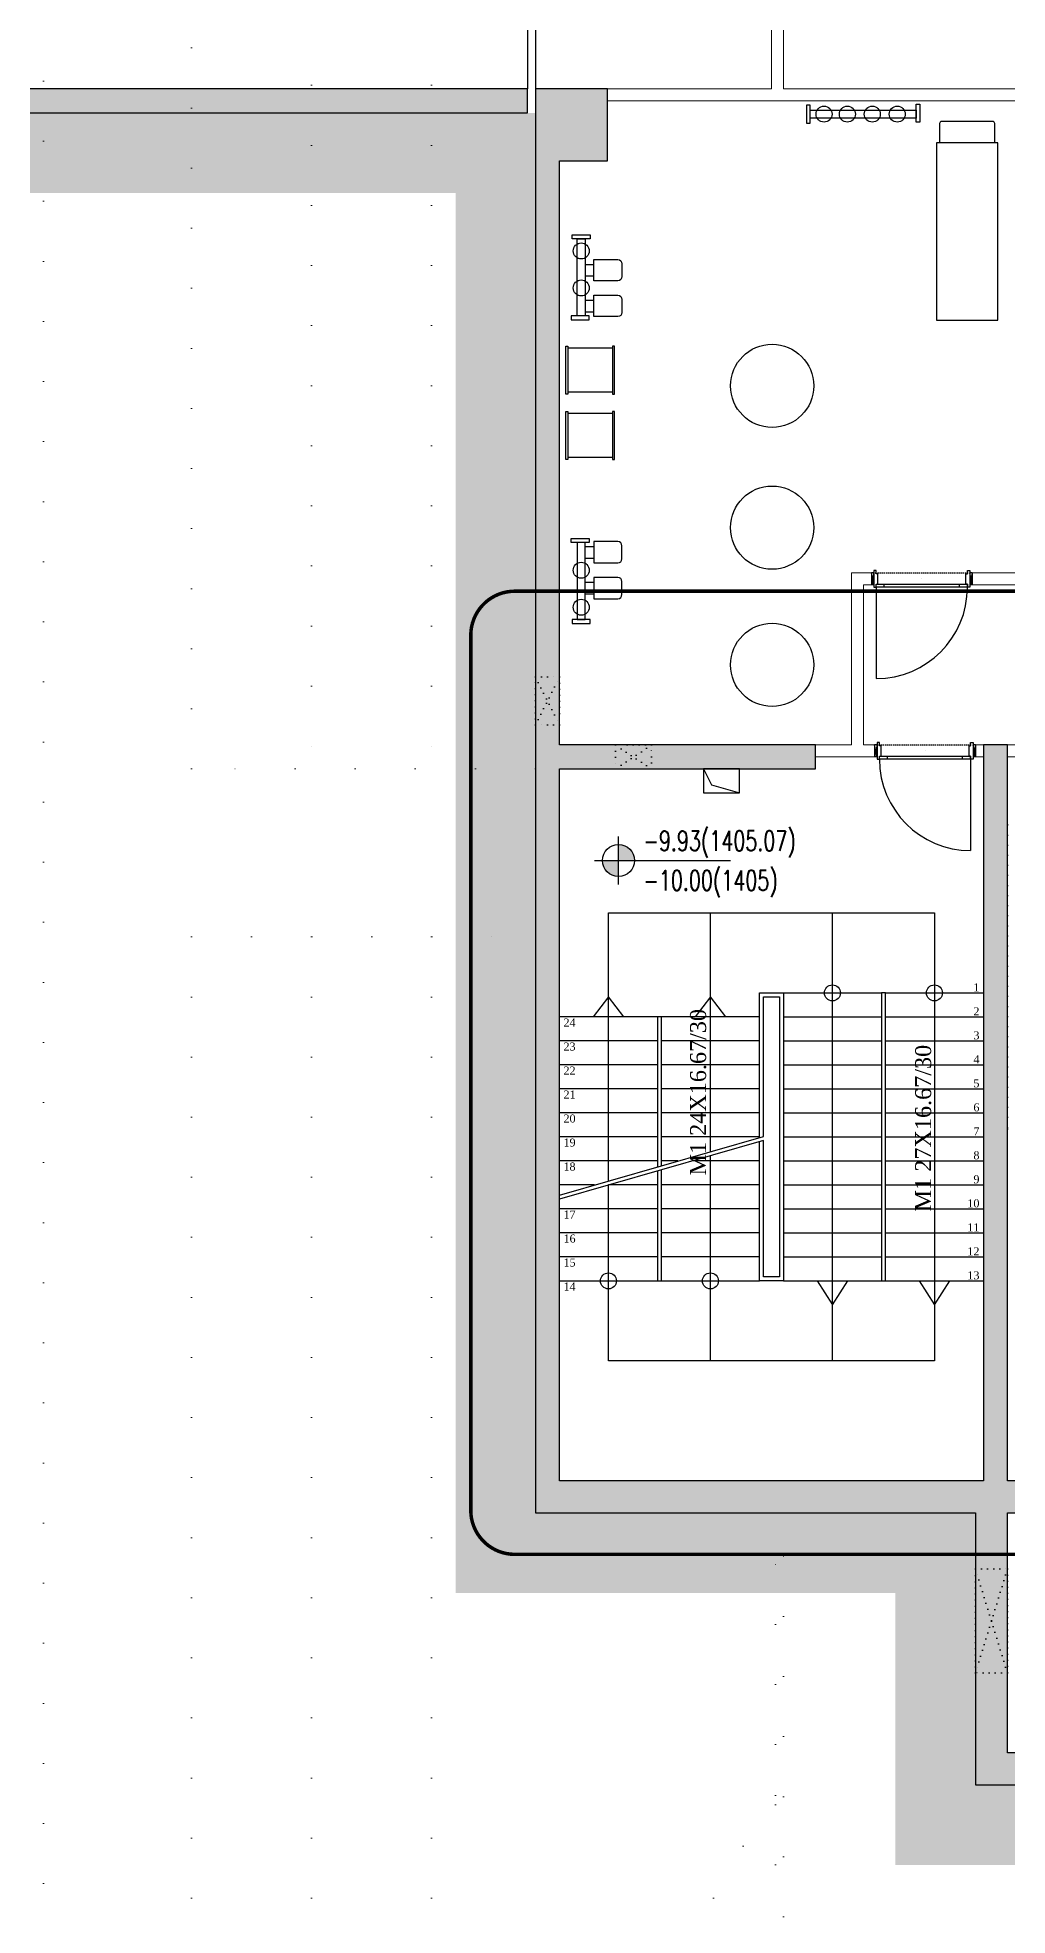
# Model space of a CAD drawing. Extents: x -5598 to 26293, y -3808 to 13850.
# Drawn here: x -622 to 590, y -503 to 1844 of the extents above; entities that cross this region are included whole.
import ezdxf
from ezdxf.enums import TextEntityAlignment as Align

# ---------------------------------------------------------------- set-up
doc = ezdxf.new("R2010")
doc.units = 0
doc.header["$LTSCALE"] = 100
doc.header["$MEASUREMENT"] = 0
doc.linetypes.add('DOT', pattern=[0.25, 0, -0.25])
doc.linetypes.add('HIDDEN', pattern=[0.375, 0.25, -0.125])
for name, color, linetype in [('GOR', 7, 'Continuous'), ('IZ', 7, 'Continuous'), ('KA-PEN-5 @ 1', 5, 'Continuous'), ('KOLON', 7, 'Continuous'), ('KOR KASA', 1, 'Continuous'), ('KOT', 7, 'Continuous'), ('MEKANIK', 7, 'Continuous'), ('MERD', 7, 'Continuous'), ('OLCU DIS', 7, 'Continuous'), ('SOLID', 7, 'Continuous'), ('TARAMA', 7, 'Continuous'), ('YAZI', 7, 'Continuous')]:
    doc.layers.add(name, color=color, linetype=linetype)
for name, color, linetype, lineweight in [('Y-DETAIL NUMBER', 140, 'Continuous', 18), ('Y-DUVAR GAZBETON', 161, 'Continuous', 20), ('YOLLAR', 7, 'Continuous', 15)]:
    doc.layers.add(name, color=color, linetype=linetype, lineweight=lineweight)
doc.styles.add('OLC-50', font='romans.shx', dxfattribs={"width": 0.5, "height": 0.15})
doc.styles.add('olcu', font='romans.shx', dxfattribs={"width": 0.5})
doc.styles.add('YAZI', font='times.ttf')
doc.dimstyles.new('1-200', dxfattribs={"dimtxt": 40, "dimasz": 2, "dimexe": 0, "dimexo": 0, "dimgap": 10, "dimtad": 1, "dimdec": 4, "dimrnd": 0.1, "dimzin": 9, "dimdsep": 46, "dimtxsty": 'olcu', "dimblk1": 'SOL', "dimblk2": 'SAG', "dimsah": 1, "dimcen": 0, "dimse1": 1, "dimse2": 1, "dimclre": 13, "dimadec": 0, "dimazin": 0, "dimtfac": 1, "dimtdec": 4, "dimtix": 1, "dimtmove": 2, "dimatfit": 2, "dimldrblk": 'SOL', "dimfxl": 0, "dimtolj": 1, "dimarcsym": 0})

# ---------------------------------------------------------------- blocks, each defined once
blk = doc.blocks.new('*U550')
at = {"color": 56, "linetype": 'ByBlock', "ltscale": 3}
for p, q in [((-6160, -10160), (-6160, -11390)), ((-6010, -10160), (-6010, -11390)), ((-6160, -11600), (-6160, -13872)), ((-6010, -11600), (-6010, -14039.2))]:
    blk.add_line(p, q, dxfattribs=at)
at = {"color": 0, "linetype": 'ByBlock', "ltscale": 3}
for p, q in [((-6310, -11390), (-6310, -10290)), ((-5880.1, -11390), (-6310, -11390)), ((-6310, -11600), (-5880.1, -11600)), ((-6310, -11600), (-6310, -13759.4)), ((-5580, -12910), (-5580, -12322)), ((-5570, -12900), (-5570, -12322))]:
    blk.add_line(p, q, dxfattribs=at)
blk.add_lwpolyline([(-2788.4, -14185.8, -0.514866), (-5641.7, -14735.6, -0.003432), (-5751.6, -14629.6, -0.008214), (-6008.4, -14369.9, -0.014853), (-6451, -13879.4, -0.177928), (-6495, -13759.6), (-6495, -10290, -0.041617), (-6484.2, -10160, -0.041617)], format="xyb", dxfattribs=at)
at = {"color": 56, "linetype": 'ByBlock', "ltscale": 3}
blk.add_arc((-4466.2, -13432.5), 1348, 145.7165, 291.2247, dxfattribs=at)
blk = doc.blocks.new('KOT-PL(TEMIZ&KABA)')
at = {"layer": 'KOT', "linetype": 'Continuous', "lineweight": -3}
h = blk.add_hatch(color=7, dxfattribs=at)
h.paths.add_polyline_path([(0, 0), (0.2, 0, 0.414214), (0, 0.2)])
h.paths.add_polyline_path([(0, 0), (-0.2, 0, 0.414214), (0, -0.2)])
at = {"layer": 'KOT', "color": 7, "lineweight": -3}
for p, q in [((0, -0.3), (0, 0.3)), ((-0.3, 0), (1.4, 0))]:
    blk.add_line(p, q, dxfattribs=at)
at = {"layer": 'KOT', "color": 7, "linetype": 'Continuous', "lineweight": -3}
blk.add_circle((0, 0), 0.2, dxfattribs=at)
at = {"layer": 'KOT', "color": 7, "linetype": 'Continuous', "lineweight": -3, "style": 'olcu', "width": 0.7}
for tag, p in [('KOTTEMIZ', (0.31, 0.122)), ('KOTKABA', (0.31, -0.373))]:
    blk.add_attdef(tag, p, '', height=0.25, dxfattribs=at)
blk = doc.blocks.new('*U516')
at = {"color": 0, "linetype": 'DOT', "ltscale": 0.1}
blk.add_line((-120, 15), (0, 15), dxfattribs=at)
at = {"color": 0, "lineweight": -2}
for p, q in [((-107, -3), (-107, 1)), ((-60, 7.5), (-60, 7.5)), ((-13.1, -3), (-13.1, 1)), ((-3, -3), (-3, -117))]:
    blk.add_line(p, q, dxfattribs=at)
for points in [[(-120, 0), (-120, -3), (-117, -3), (-117, 1), (-115, 1), (-115, 14), (-117, 14), (-117, 18), (-120, 18), (-120, 15)], [(0, 0), (0, -3), (-3, -3), (-3, 1), (-5, 1), (-5, 14), (-3, 14), (-3, 18), (0, 18), (0, 15)]]:
    blk.add_lwpolyline(points, dxfattribs=at)
blk.add_lwpolyline([(-117, -3), (-117, 1), (-3, 1), (-3, -3)], close=True, dxfattribs=at)
blk.add_arc((-3, -3), 114, 180, 270, dxfattribs=at)
at = {"style": 'OLC-50', "width": 0.5, "flags": 1}
for tag, p in [('K-NO', (-182.8, -83.8)), ('K-KANRENK', (-2.3, -88.8)), ('K-BLOK', (-183.4, -120.6)), ('K-KASRENK', (-1.2, -126.7)), ('K-KAT', (-184.3, -156)), ('K-TAMACILMA', (-2.8, -165.7)), ('K-MAHALKOD', (-183.3, -194)), ('K-FOTOSEL', (-1.8, -201.7)), ('K-MAHALAD', (-184.8, -233)), ('K-HERMETIK', (0.1, -236.3)), ('K-ACILISYON', (-183.8, -268.9)), ('K-HIDROLIK', (-2.2, -270.2)), ('K-YANGIN', (-181.9, -303.5)), ('K-KART', (-0.4, -303.8)), ('K-KANATTIP', (-184.2, -337.4)), ('K-BAND', (-1.8, -345.7)), ('K-KANATMALZ', (-182.4, -371.1)), ('K-MENFEZ', (0.1, -380.3)), ('K-KASAMALZ', (-181.4, -410.1)), ('K-PBAR', (-2.2, -414.1)), ('K-KASATIP', (-182, -446.8)), ('K-ELEKTRIKLI', (-0.4, -447.8)), ('K-DUVAR', (-182, -485.2)), ('K-TIP', (-0.4, -486.4)), ('K-REZ1', (-0.4, -524.3)), ('K-REZ2', (-0.4, -560.8)), ('K-REZ3', (-0.4, -600.7))]:
    blk.add_attdef(tag, p, '', height=30, dxfattribs=at)
blk = doc.blocks.new('*U245')
at = {"color": 0, "linetype": 'DOT', "ltscale": 0.1}
blk.add_line((-120, 15), (0, 15), dxfattribs=at)
at = {"color": 0, "lineweight": -2}
for p, q in [((-107, -3), (-107, 1)), ((-60, 7.5), (-60, 7.5)), ((-13.1, -3), (-13.1, 1)), ((-117, -3), (-117, -117))]:
    blk.add_line(p, q, dxfattribs=at)
for points in [[(-120, 0), (-120, -3), (-117, -3), (-117, 1), (-115, 1), (-115, 14), (-117, 14), (-117, 18), (-120, 18), (-120, 15)], [(0, 0), (0, -3), (-3, -3), (-3, 1), (-5, 1), (-5, 14), (-3, 14), (-3, 18), (0, 18), (0, 15)]]:
    blk.add_lwpolyline(points, dxfattribs=at)
blk.add_lwpolyline([(-117, -3), (-117, 1), (-3, 1), (-3, -3)], close=True, dxfattribs=at)
blk.add_arc((-117, -3), 114, 270, 0, dxfattribs=at)
at = {"style": 'OLC-50', "width": 0.5, "flags": 1}
for tag, p in [('K-NO', (-182.8, -83.8)), ('K-KANRENK', (-2.3, -88.8)), ('K-BLOK', (-183.4, -120.6)), ('K-KASRENK', (-1.2, -126.7)), ('K-KAT', (-184.3, -156)), ('K-TAMACILMA', (-2.8, -165.7)), ('K-MAHALKOD', (-183.3, -194)), ('K-FOTOSEL', (-1.8, -201.7)), ('K-MAHALAD', (-184.8, -233)), ('K-HERMETIK', (0.1, -236.3)), ('K-ACILISYON', (-183.8, -268.9)), ('K-HIDROLIK', (-2.2, -270.2)), ('K-YANGIN', (-181.9, -303.5)), ('K-KART', (-0.4, -303.8)), ('K-KANATTIP', (-184.2, -337.4)), ('K-BAND', (-1.8, -345.7)), ('K-KANATMALZ', (-182.4, -371.1)), ('K-MENFEZ', (0.1, -380.3)), ('K-KASAMALZ', (-181.4, -410.1)), ('K-PBAR', (-2.2, -414.1)), ('K-KASATIP', (-182, -446.8)), ('K-ELEKTRIKLI', (-0.4, -447.8)), ('K-DUVAR', (-182, -485.2)), ('K-TIP', (-0.4, -486.4)), ('K-REZ1', (-0.4, -524.3)), ('K-REZ2', (-0.4, -560.8)), ('K-REZ3', (-0.4, -600.7))]:
    blk.add_attdef(tag, p, '', height=30, dxfattribs=at)
blk = doc.blocks.new('*U91')
at = {"layer": 'KOR KASA'}
for p, q in [((0, 126), (15, 126)), ((15, 126), (15, 123)), ((0, 3), (0, 0)), ((0, 3), (15, 3)), ((15, 3), (15, 0))]:
    blk.add_line(p, q, dxfattribs=at)
for points in [[(15, 126), (0, 123)], [(0, 126), (15, 123)], [(0, 126), (0, 123)], [(0, 123), (15, 123)], [(15, 3), (0, 0)], [(0, 3), (15, 0)], [(0, 0), (15, 0)]]:
    blk.add_lwpolyline(points, dxfattribs=at)
blk = doc.blocks.new('TASIYICI SISTEM (1.BODRUM KAT)')
at = {"layer": 'TARAMA'}
h = blk.add_hatch(dxfattribs=at)
h.set_pattern_fill('ANSI33', color=253, scale=100)
h.set_pattern_definition([(45, (-5880, 61457.253), (-17.6776695, 17.6776695), []), (45, (-5862.322, 61457.253), (-17.6776695, 17.6776695), [12.5, -6.25])])
h.paths.add_polyline_path([(-3870, -12240), (-3940, -12240), (-3940, -12280), (-4720, -12280), (-4720, -12240), (-4790, -12240), (-4790, -12280), (-4935, -12280), (-4935, -12320), (-4890, -12320), (-4890, -12620), (-5290, -12620), (-5290, -12320), (-5245, -12320), (-5245, -12280), (-5290, -12280), (-5290, -11360), (-5320, -11360), (-5320, -12280), (-5850, -12280), (-5850, -11390), (-5530, -11390), (-5530, -11360), (-5850, -11360), (-5850, -10630), (-5790, -10630), (-5790, -10540), (-5880, -10540), (-5880, -12320), (-5330, -12320), (-5330, -12660), (-4850, -12660), (-4850, -12320), (-3910, -12320), (-3910, -12500), (-3340, -12500), (-3340, -12320), (-3060, -12320), (-3060, -12660), (-2455, -12660), (-2455, -12320), (4820, -12320), (4820, -12660), (5300, -12660), (5300, -12320), (6520, -12320), (6520, -12660), (7000, -12660), (7000, -12320), (7150, -12320), (7150, -12280), (7040, -12280), (7040, -12240), (6960, -12240), (6960, -12280), (6915, -12280), (6915, -12320), (6960, -12320), (6960, -12620), (6560, -12620), (6560, -12320), (6605, -12320), (6605, -12280), (6185, -12280), (6185, -12240), (6105, -12240), (6105, -12280), (5340, -12280), (5340, -12240), (5260, -12240), (5260, -12280), (5215, -12280), (5215, -12320), (5260, -12320), (5260, -12620), (4860, -12620), (4860, -12320), (4905, -12320), (4905, -12280), (4465, -12280), (4465, -12240), (4355, -12240), (4355, -12280), (3790, -12280), (3790, -12240), (3700, -12240), (3700, -12280), (3130, -12280), (3130, -12240), (3060, -12240), (3060, -12280), (2430, -12280), (2430, -12240), (2360, -12240), (2360, -12280), (1687.5, -12280), (1687.5, -12220), (1552.5, -12220), (1552.5, -12280), (687.5, -12280), (687.5, -12220), (552.5, -12220), (552.5, -12280), (-120, -12280), (-120, -12240), (-190, -12240), (-190, -12280), (-820, -12280), (-820, -12240), (-890, -12240), (-890, -12280), (-1470, -12280), (-1470, -12240), (-1540, -12240), (-1540, -12280), (-2170, -12280), (-2170, -12240), (-2240, -12240), (-2240, -12280), (-2665, -12280), (-2665, -12320), (-2620, -12320), (-2620, -12620), (-3020, -12620), (-3020, -12320), (-2975, -12320), (-2975, -12280), (-3020, -12280), (-3020, -12240), (-3090, -12240), (-3090, -12280), (-3380, -12280), (-3380, -12460), (-3870, -12460)])
h.paths.add_polyline_path([(-2595, -12320), (-2495, -12320), (-2495, -12620), (-2595, -12620)], flags=16)
at = {"layer": 'GOR', "color": 6, "ltscale": 0.5}
blk.add_lwpolyline([(-5670, -11390), (-5660, -11410), (-5625, -11420)], dxfattribs=at)
blk.add_lwpolyline([(-5625, -11390), (-5670, -11390), (-5670, -11420), (-5625, -11420)], close=True, dxfattribs=at)
at = {"layer": 'IZ', "color": 4, "linetype": 'DOT', "ltscale": 0.3}
for p, q in [((-5735, -11360), (-5780, -11390)), ((-5735, -11390), (-5780, -11360))]:
    blk.add_line(p, q, dxfattribs=at)
blk.add_lwpolyline([(-5735, -11360), (-5780, -11360), (-5780, -11390), (-5735, -11390)], close=True, dxfattribs=at)
at = {"layer": 'IZ', "color": 9, "linetype": 'DOT', "ltscale": 0.5}
blk.add_lwpolyline([(-5200, -11460), (-5290, -11460), (-5290, -11840), (-5200, -11840)], close=True, dxfattribs=at)
at = {"layer": 'KOLON', "color": 4, "linetype": 'DOT', "ltscale": 0.3}
for p, q in [((-5880, -11275), (-5850, -11335)), ((-5880, -11335), (-5850, -11275)), ((-5290, -12390), (-5330, -12520)), ((-5290, -12520), (-5330, -12390))]:
    blk.add_line(p, q, dxfattribs=at)
at = {"layer": 'KOLON', "color": 4, "ltscale": 5}
for points in [[(-4890, -12620), (-5290, -12620), (-5290, -12320), (-5245, -12320)], [(-5245, -12280), (-5290, -12280), (-5290, -11360), (-5320, -11360), (-5320, -12280), (-5850, -12280), (-5850, -11390), (-5530, -11390), (-5530, -11360), (-5850, -11360), (-5850, -10630), (-5790, -10630), (-5790, -10540), (-5880, -10540), (-5880, -12320), (-5330, -12320), (-5330, -12660), (-4850, -12660)]]:
    blk.add_lwpolyline(points, dxfattribs=at)
at = {"layer": 'KOLON', "color": 4, "linetype": 'DOT', "ltscale": 0.3}
for points in [[(-5880, -11275), (-5850, -11275), (-5850, -11335), (-5880, -11335)], [(-5290, -12390), (-5290, -12520), (-5330, -12520), (-5330, -12390)]]:
    blk.add_lwpolyline(points, close=True, dxfattribs=at)
at = {"layer": 'MERD', "color": 6}
for p, q in [((-5661.3, -11868.3), (-5661.3, -11570)), ((-5508.8, -12130), (-5508.8, -11570)), ((-5788.8, -11675), (-5808, -11700)), ((-5769.5, -11700), (-5788.8, -11675)), ((-5661.3, -11675), (-5680.5, -11700)), ((-5642, -11700), (-5661.3, -11675)), ((-5570, -11670), (-5447.5, -11670)), ((-5442.5, -11670), (-5320, -11670)), ((-5727.5, -11700), (-5850, -11700)), ((-5600, -11700), (-5722.5, -11700)), ((-5570, -11700), (-5447.5, -11700)), ((-5442.5, -11700), (-5320, -11700)), ((-5727.5, -11730), (-5850, -11730)), ((-5600, -11730), (-5722.5, -11730)), ((-5570, -11730), (-5447.5, -11730)), ((-5442.5, -11730), (-5320, -11730)), ((-5727.5, -11760), (-5850, -11760)), ((-5600, -11760), (-5722.5, -11760)), ((-5570, -11760), (-5447.5, -11760)), ((-5442.5, -11760), (-5320, -11760)), ((-5727.5, -11790), (-5850, -11790)), ((-5600, -11790), (-5722.5, -11790)), ((-5570, -11790), (-5447.5, -11790)), ((-5442.5, -11790), (-5320, -11790)), ((-5727.5, -11820), (-5850, -11820)), ((-5600, -11820), (-5722.5, -11820)), ((-5570, -11820), (-5447.5, -11820)), ((-5442.5, -11820), (-5320, -11820)), ((-5850, -11922.6), (-5595, -11849.3)), ((-5727.5, -11850), (-5850, -11850)), ((-5600, -11850), (-5722.5, -11850)), ((-5570, -11850), (-5447.5, -11850)), ((-5442.5, -11850), (-5320, -11850)), ((-5595, -11854.3), (-5850, -11927.6)), ((-5661.3, -12130), (-5661.3, -11873.3)), ((-5727.5, -11880), (-5850, -11880)), ((-5701.9, -11880), (-5722.5, -11880)), ((-5600, -11880), (-5684.5, -11880)), ((-5570, -11880), (-5447.5, -11880)), ((-5442.5, -11880), (-5320, -11880)), ((-5806.3, -11910), (-5850, -11910)), ((-5806.3, -11910), (-5827.6, -11910)), ((-5727.5, -11910), (-5788.9, -11910)), ((-5600, -11910), (-5722.5, -11910)), ((-5570, -11910), (-5447.5, -11910)), ((-5442.5, -11910), (-5320, -11910)), ((-5727.5, -11940), (-5850, -11940)), ((-5600, -11940), (-5722.5, -11940)), ((-5570, -11940), (-5447.5, -11940)), ((-5442.5, -11940), (-5320, -11940)), ((-5727.5, -11970), (-5850, -11970)), ((-5600, -11970), (-5722.5, -11970)), ((-5570, -11970), (-5447.5, -11970)), ((-5442.5, -11970), (-5320, -11970)), ((-5727.5, -12000), (-5850, -12000)), ((-5600, -12000), (-5722.5, -12000)), ((-5570, -12000), (-5447.5, -12000)), ((-5442.5, -12000), (-5320, -12000)), ((-5850, -12030), (-5727.5, -12030)), ((-5722.5, -12030), (-5600, -12030)), ((-5570, -12030), (-5447.5, -12030)), ((-5528, -12030), (-5508.8, -12060)), ((-5508.8, -12060), (-5489.5, -12030)), ((-5442.5, -12030), (-5320, -12030)), ((-5400.5, -12030), (-5381.3, -12060)), ((-5381.3, -12060), (-5362, -12030))]:
    blk.add_line(p, q, dxfattribs=at)
for points in [[(-5788.8, -11905), (-5788.8, -11570), (-5381.3, -11570), (-5381.3, -12130), (-5788.8, -12130), (-5788.8, -11910)], [(-5600, -11850.7), (-5600, -11670), (-5570, -11670), (-5570, -12030), (-5600, -12030), (-5600, -11855.7)], [(-5595, -11849.3), (-5595, -11675), (-5575, -11675), (-5575, -12025), (-5595, -12025), (-5595, -11854.3)], [(-5722.5, -11885.9), (-5722.5, -11700), (-5727.5, -11700), (-5727.5, -11887.4)], [(-5727.5, -11892.4), (-5727.5, -12030), (-5722.5, -12030), (-5722.5, -11890.9)]]:
    blk.add_lwpolyline(points, dxfattribs=at)
blk.add_lwpolyline([(-5442.5, -12030), (-5442.5, -11670), (-5447.5, -11670), (-5447.5, -12030)], close=True, dxfattribs=at)
for centre in [(-5508.8, -11670), (-5381.3, -11670), (-5788.8, -12030), (-5661.3, -12030)]:
    blk.add_circle(centre, 10, dxfattribs=at)
at = {"layer": 'Y-DUVAR GAZBETON'}
for p, q in [((-5485, -11360), (-5485, -11145)), ((-5485, -11145), (-5460, -11145)), ((-5460, -11145), (-5460, -11160)), ((-5334, -11145), (-5334, -11160)), ((-5334, -11145), (-5155, -11145)), ((-5470, -11360), (-5470, -11160)), ((-5470, -11160), (-5460, -11160)), ((-5334, -11160), (-5170, -11160)), ((-5530, -11360), (-5485, -11360)), ((-5470, -11360), (-5456, -11360)), ((-5456, -11360), (-5456, -11375)), ((-5320, -11360), (-5330, -11360)), ((-5330, -11360), (-5330, -11375)), ((-5290, -11360), (-5170, -11360)), ((-5456, -11375), (-5530, -11375)), ((-5330, -11375), (-5320, -11375)), ((-5290, -11375), (-5155, -11375))]:
    blk.add_line(p, q, dxfattribs=at)
at = {"layer": 'KA-PEN-5 @ 1'}
for name, p in [('*U245', (-5337, -11160)), ('*U516', (-5333, -11375))]:
    blk.add_blockref(name, p, dxfattribs=at)
at = {"layer": 'KOR KASA', "rotation": 270}
for p in [(-5460, -11145), (-5456, -11360)]:
    blk.add_blockref('*U91', p, dxfattribs=at)
at = {"layer": 'KOT', "xscale": 100, "yscale": 100, "zscale": 100}
blk.add_blockref('KOT-PL(TEMIZ&KABA)', (-5776.2, -11504.5), dxfattribs=at).add_auto_attribs({'KOTTEMIZ': '-9.93(1405.07)', 'KOTKABA': '-10.00(1405)'})
at = {"layer": 'YAZI', "color": 7, "style": 'YAZI'}
for s, p in [('1', (-5325, -11668)), ('2', (-5325, -11698)), ('3', (-5325, -11728)), ('4', (-5325, -11758)), ('5', (-5325, -11788)), ('6', (-5325, -11818)), ('7', (-5325, -11848)), ('8', (-5325, -11878)), ('9', (-5325, -11908)), ('10', (-5325, -11938)), ('11', (-5325, -11968)), ('12', (-5325, -11998)), ('13', (-5325, -12028))]:
    blk.add_text(s, height=10, dxfattribs=at).set_placement(p, align=Align.RIGHT)
for s, p in [('24', (-5845, -11702)), ('23', (-5845, -11732)), ('22', (-5845, -11762)), ('21', (-5845, -11792)), ('20', (-5845, -11822)), ('19', (-5845, -11852)), ('18', (-5845, -11882)), ('17', (-5845, -11942)), ('16', (-5845, -11972)), ('15', (-5845, -12002)), ('14', (-5845, -12032))]:
    blk.add_text(s, height=10, dxfattribs=at).set_placement(p, align=Align.TOP_LEFT)
for s, p in [('M1 24X16.67/30', (-5666.8, -11898.2)), ('M1 27X16.67/30', (-5385.4, -11943))]:
    blk.add_text(s, height=20, rotation=90, dxfattribs=at).set_placement(p)
blk = doc.blocks.new('SOL')
at = {"color": 0}
for p, q in [((0, 30), (0, -7)), ((7.6, 0), (-7, 0))]:
    blk.add_line(p, q, dxfattribs=at)
blk.add_circle((0, 0), 3, dxfattribs=at)
blk = doc.blocks.new('SAG')
at = {"color": 0}
for p, q in [((7.6, 0), (-7, 0)), ((0, -30), (0, 7))]:
    blk.add_line(p, q, dxfattribs=at)
blk.add_circle((0, 0), 3, dxfattribs=at)
blk = doc.blocks.new('*D283')
at = {"layer": 'OLCU DIS', "color": 0, "lineweight": -2, "transparency": 16777216}
blk.add_line((1028, -695), (552, -695), dxfattribs=at)
at = {"layer": 'OLCU DIS', "color": 0, "lineweight": -2, "transparency": 16777216, "xscale": 2, "yscale": 2, "zscale": 2, "rotation": 180}
blk.add_blockref('SAG', (550, -695), dxfattribs=at)
at = {"layer": 'OLCU DIS', "color": 0, "lineweight": -2, "transparency": 16777216, "xscale": 2, "yscale": 2, "zscale": 2}
blk.add_blockref('SOL', (1030, -695), dxfattribs=at)
at = {"layer": 'OLCU DIS', "color": 0, "transparency": 16777216, "insert": (790, -665), "char_height": 40, "attachment_point": 5, "style": 'olcu'}
blk.add_mtext('\\A1;480', dxfattribs=at)
blk = doc.blocks.new('*D284')
at = {"layer": 'OLCU DIS', "color": 0, "lineweight": -2, "transparency": 16777216}
blk.add_line((548, -695), (2, -695), dxfattribs=at)
at = {"layer": 'OLCU DIS', "color": 0, "lineweight": -2, "transparency": 16777216, "xscale": 2, "yscale": 2, "zscale": 2, "rotation": 180}
blk.add_blockref('SAG', (0, -695), dxfattribs=at)
at = {"layer": 'OLCU DIS', "color": 0, "lineweight": -2, "transparency": 16777216, "xscale": 2, "yscale": 2, "zscale": 2}
blk.add_blockref('SOL', (550, -695), dxfattribs=at)
at = {"layer": 'OLCU DIS', "color": 0, "transparency": 16777216, "insert": (147, -665), "char_height": 40, "attachment_point": 5, "style": 'olcu'}
blk.add_mtext('\\A1;550', dxfattribs=at)
blk = doc.blocks.new('*D285')
at = {"layer": 'OLCU DIS', "color": 0, "lineweight": -2, "transparency": 16777216}
blk.add_line((-2, -695), (-2648, -695), dxfattribs=at)
at = {"layer": 'OLCU DIS', "color": 0, "lineweight": -2, "transparency": 16777216, "xscale": 2, "yscale": 2, "zscale": 2, "rotation": 180}
blk.add_blockref('SAG', (-2650, -695), dxfattribs=at)
at = {"layer": 'OLCU DIS', "color": 0, "lineweight": -2, "transparency": 16777216, "xscale": 2, "yscale": 2, "zscale": 2}
blk.add_blockref('SOL', (0, -695), dxfattribs=at)
at = {"layer": 'OLCU DIS', "color": 0, "transparency": 16777216, "insert": (-997.4, -665), "char_height": 40, "attachment_point": 5, "style": 'olcu'}
blk.add_mtext('\\A1;2650', dxfattribs=at)
blk = doc.blocks.new('*D332')
at = {"layer": 'OLCU DIS', "color": 0, "lineweight": -2, "transparency": 16777216}
blk.add_line((21268, -935), (-2968, -935), dxfattribs=at)
at = {"layer": 'OLCU DIS', "color": 0, "lineweight": -2, "transparency": 16777216, "xscale": 2, "yscale": 2, "zscale": 2, "rotation": 180}
blk.add_blockref('SAG', (-2970, -935), dxfattribs=at)
at = {"layer": 'OLCU DIS', "color": 0, "lineweight": -2, "transparency": 16777216, "xscale": 2, "yscale": 2, "zscale": 2}
blk.add_blockref('SOL', (21270, -935), dxfattribs=at)
at = {"layer": 'OLCU DIS', "color": 0, "transparency": 16777216, "insert": (9295.6, -905), "char_height": 40, "attachment_point": 5, "style": 'olcu'}
blk.add_mtext('\\A1;24240', dxfattribs=at)
blk = doc.blocks.new('*D333')
at = {"layer": 'OLCU DIS', "color": 0, "lineweight": -2, "transparency": 16777216}
blk.add_line((-3230, -338), (-3230, -2), dxfattribs=at)
at = {"layer": 'OLCU DIS', "color": 0, "lineweight": -2, "transparency": 16777216, "xscale": 2, "yscale": 2, "zscale": 2}
for name, p, rotation in [('SAG', (-3230, 0), 90), ('SOL', (-3230, -340), 270)]:
    blk.add_blockref(name, p, dxfattribs=dict(at, rotation=rotation))
at = {"layer": 'OLCU DIS', "color": 0, "transparency": 16777216, "insert": (-3260, -170), "char_height": 40, "attachment_point": 5, "rotation": 90, "style": 'olcu'}
blk.add_mtext('\\A1;340', dxfattribs=at)
blk = doc.blocks.new('*D334')
at = {"layer": 'OLCU DIS', "color": 0, "lineweight": -2, "transparency": 16777216}
blk.add_line((-3230, 2), (-3230, 1738), dxfattribs=at)
at = {"layer": 'OLCU DIS', "color": 0, "lineweight": -2, "transparency": 16777216, "xscale": 2, "yscale": 2, "zscale": 2}
for name, p, rotation in [('SAG', (-3230, 1740), 90), ('SOL', (-3230, 0), 270)]:
    blk.add_blockref(name, p, dxfattribs=dict(at, rotation=rotation))
at = {"layer": 'OLCU DIS', "color": 0, "transparency": 16777216, "insert": (-3260, 1321), "char_height": 40, "attachment_point": 5, "rotation": 90, "style": 'olcu'}
blk.add_mtext('\\A1;1740', dxfattribs=at)
blk = doc.blocks.new('*D335')
at = {"layer": 'OLCU DIS', "color": 0, "lineweight": -2, "transparency": 16777216}
blk.add_line((-3230, 1750), (-3230, 1780), dxfattribs=at)
at = {"layer": 'OLCU DIS', "color": 0, "transparency": 16777216, "insert": (-3260, 1765), "char_height": 40, "attachment_point": 5, "rotation": 90, "style": 'olcu'}
blk.add_mtext('\\A1;30', dxfattribs=at)

msp = doc.modelspace()

# ---------------------------------------------------------------- hatches: boundary and pattern name
at = {"layer": 'TARAMA'}
h = msp.add_hatch(dxfattribs=at)
h.set_pattern_fill('ANSI33', color=253, scale=100)
h.paths.add_polyline_path([(-10, 2150), (-2990.23412, 2150), (-2990.23412, 2120), (-10, 2120)])
h.paths.add_polyline_path([(-10, 1780), (-2990.23412, 1780), (-2990.23412, 1750), (-10, 1750)])

# ---------------------------------------------------------------- linework, layer by layer
at = {"layer": 'GOR', "color": 30}
for p, q in [((-10, 2120), (-10, 1780)), ((0, 2120), (0, 1780))]:
    msp.add_line(p, q, dxfattribs=at)
at = {"layer": 'KOLON', "color": 4}
msp.add_lwpolyline([(-2990.23412, 1750), (-10, 1750), (-10, 1780), (-2990.23412, 1780)], dxfattribs=at)
at = {"layer": 'MEKANIK', "color": 60}
for p, q in [((62.16438, 1560.55918), (72.88918, 1560.55918)), ((62.16438, 1546.1932), (72.88918, 1546.1932)), ((62.16438, 1515.89344), (72.88918, 1515.89344)), ((62.16438, 1501.52746), (72.88918, 1501.52746)), ((96.36097, 1455.75124), (40.36254, 1455.75124)), ((96.36097, 1400.88387), (40.36254, 1400.88387)), ((96.36097, 1374.21245), (40.36254, 1374.21245)), ((96.36097, 1319.34508), (40.36254, 1319.34508)), ((62.16438, 1207.95329), (72.88918, 1207.95329)), ((62.16438, 1193.58731), (72.88918, 1193.58731)), ((62.16438, 1163.28755), (72.88918, 1163.28755)), ((62.16438, 1148.92157), (72.88918, 1148.92157))]:
    msp.add_line(p, q, dxfattribs=at)
for points in [[(475.72426, 1760.95091), (480.67364, 1760.95091), (480.67364, 1738.45373), (475.72426, 1738.45373)], [(343.54306, 1759.71888), (338.59368, 1759.71888), (338.59368, 1737.22169), (343.54306, 1737.22169)], [(343.54306, 1753.47028), (475.72426, 1753.47028), (475.72426, 1743.47028), (343.54306, 1743.47028)], [(501.31315, 1491.01633), (577.90676, 1491.01633), (577.90676, 1712.66983), (501.31315, 1712.66983)], [(45.91578, 1592.55043), (45.91578, 1597.49981), (68.41297, 1597.49981), (68.41297, 1592.55043)], [(52.16438, 1496.44444), (52.16438, 1592.55043), (62.16438, 1592.55043), (62.16438, 1496.44444)], [(67.18094, 1491.49506), (67.18094, 1496.44444), (44.68375, 1496.44444), (44.68375, 1491.49506)], [(40.36254, 1458.31755), (40.36254, 1398.31755), (38.01398, 1398.31755), (38.01398, 1458.31755)], [(98.70952, 1398.31755), (98.70952, 1458.31755), (96.36097, 1458.31755), (96.36097, 1398.31755)], [(40.36254, 1376.77877), (40.36254, 1316.77877), (38.01398, 1316.77877), (38.01398, 1376.77877)], [(98.70952, 1316.77877), (98.70952, 1376.77877), (96.36097, 1376.77877), (96.36097, 1316.77877)], [(67.18094, 1217.98569), (67.18094, 1213.03631), (44.68375, 1213.03631), (44.68375, 1217.98569)], [(52.16438, 1213.03631), (52.16438, 1116.93032), (62.16438, 1116.93032), (62.16438, 1213.03631)], [(45.91578, 1116.93032), (45.91578, 1111.98094), (68.41297, 1111.98094), (68.41297, 1116.93032)]]:
    msp.add_lwpolyline(points, close=True, dxfattribs=at)
msp.add_lwpolyline([(574.08363, 1712.66983), (574.08363, 1736.82603, 0.4142135624), (571.53768, 1739.37199), (507.68222, 1739.37199, 0.4142135624), (505.13627, 1736.82603), (505.13627, 1712.66983)], format="xyb", dxfattribs=at)
for points in [[(72.89253, 1540.06348), (72.91519, 1566.72882), (102.82818, 1566.72882, -0.4142120888), (108.10229, 1561.45473), (108.10229, 1545.33759, -0.4142135538), (102.82818, 1540.06348)], [(72.89253, 1495.39774), (72.91519, 1522.06308), (102.82818, 1522.06308, -0.4142120888), (108.10229, 1516.789), (108.10229, 1500.67185, -0.4142135538), (102.82818, 1495.39774)], [(72.89253, 1214.08301), (72.91519, 1187.41767), (102.82818, 1187.41767, 0.4142120888), (108.10229, 1192.69176), (108.10229, 1208.8089, 0.4142135538), (102.82818, 1214.08301)], [(72.89253, 1169.41727), (72.91519, 1142.75193), (102.82818, 1142.75193, 0.4142120888), (108.10229, 1148.02602), (108.10229, 1164.14316, 0.4142135538), (102.82818, 1169.41727)]]:
    msp.add_lwpolyline(points, format="xyb", close=True, dxfattribs=at)
for centre, radius in [((360.69651, 1748.47028), 10), ((389.86475, 1748.47028), 10), ((421.07183, 1748.47028), 10), ((452.27891, 1748.47028), 10), ((57.16438, 1577.43581), 10), ((57.16438, 1531.18018), 10), ((295.8048, 1408.8337), 52), ((295.8048, 1231.60868), 52), ((57.16438, 1178.30057), 10), ((57.16438, 1132.04494), 10), ((295.8048, 1060.10843), 52)]:
    msp.add_circle(centre, radius, dxfattribs=at)
at = {"layer": 'SOLID', "color": 251, "const_width": 100}
msp.add_lwpolyline([(12930, -2170.58484), (12930, -390), (12350, -390), (12350, -50), (11230, -50), (11230, -390), (10650, -390), (10650, -50), (3475, -50), (3475, -390), (2770, -390), (2770, -50), (2590, -50), (2590, -230), (1920, -230), (1920, -50), (1080, -50), (1080, -390), (500, -390), (500, -50), (-50, -50), (-50, 1700), (-2990.23412, 1700)], dxfattribs=at)
at = {"layer": 'Y-DETAIL NUMBER', "linetype": 'HIDDEN', "const_width": 4.374}
msp.add_lwpolyline([(-25.9117, 1152.16161), (624.8246, 1152.16161, -0.4142135624), (679.8246, 1097.16161), (679.8246, 3.21088, -0.4142135624), (624.8246, -51.78912), (-25.9117, -51.78912, -0.4142135624), (-80.9117, 3.21088), (-80.9117, 1097.16161, -0.4142135624)], format="xyb", close=True, dxfattribs=at)
at = {"layer": 'Y-DUVAR GAZBETON'}
for p, q in [((295, 1917.00004), (295, 1780)), ((310, 1917.00004), (310, 1780)), ((90, 1780), (295, 1780)), ((90, 1765), (703.813, 1765)), ((310, 1780), (703.813, 1780))]:
    msp.add_line(p, q, dxfattribs=at)

# ---------------------------------------------------------------- block references
at = {"layer": 'KOLON'}
msp.add_blockref('TASIYICI SISTEM (1.BODRUM KAT)', (5880, 12320), dxfattribs=at)
at = {"layer": 'YOLLAR', "color": 9, "linetype": 'DOT'}
msp.add_blockref('*U550', (5880, 12320.00004), dxfattribs=at)

# ---------------------------------------------------------------- dimensions: what is measured, and where the dimension line sits
at = {"layer": 'OLCU DIS', "color": 7}
for base, p1, p2, picture, middle in [((-2970, -935), (21270, -635), (-2970, 7535), '*D332', (9295.63768, -905)), ((-2650, -695), (0, 0), (-2650, 2160), '*D285', (-997.38368, -665)), ((0, -695), (550, -340), (0, 0), '*D284', (147.0137, -665))]:
    dim = msp.add_linear_dim(base=base, p1=p1, p2=p2, dimstyle='1-200', dxfattribs=at)
    dim.commit()
    dim.dimension.update_dxf_attribs({"geometry": picture, "text_midpoint": middle, "dimtype": 160})
for base, p1, p2, picture, middle in [((-3230, 1780), (-10, 1750), (-2990.23412, 1780), '*D335', (-3260, 1765)), ((-3230, 0), (550, -340), (550, 0), '*D333', (-3260, -170))]:
    dim = msp.add_linear_dim(base=base, p1=p1, p2=p2, angle=90, dimstyle='1-200', dxfattribs=at)
    dim.commit()
    dim.dimension.update_dxf_attribs({"geometry": picture, "text_midpoint": middle})
dim = msp.add_linear_dim(base=(-3230, 1740), p1=(550, 0), p2=(-10, 1740), angle=90, dimstyle='1-200', dxfattribs=at)
dim.commit()
dim.dimension.update_dxf_attribs({"geometry": '*D334', "text_midpoint": (-3260, 1320.97318), "dimtype": 160})
dim = msp.add_linear_dim(base=(550, -695), p1=(1030, -340), p2=(550, -340), dimstyle='1-200', dxfattribs=at)
dim.commit()
dim.dimension.update_dxf_attribs({"geometry": '*D283', "text_midpoint": (790, -665)})

doc.saveas('drawing.dxf')
